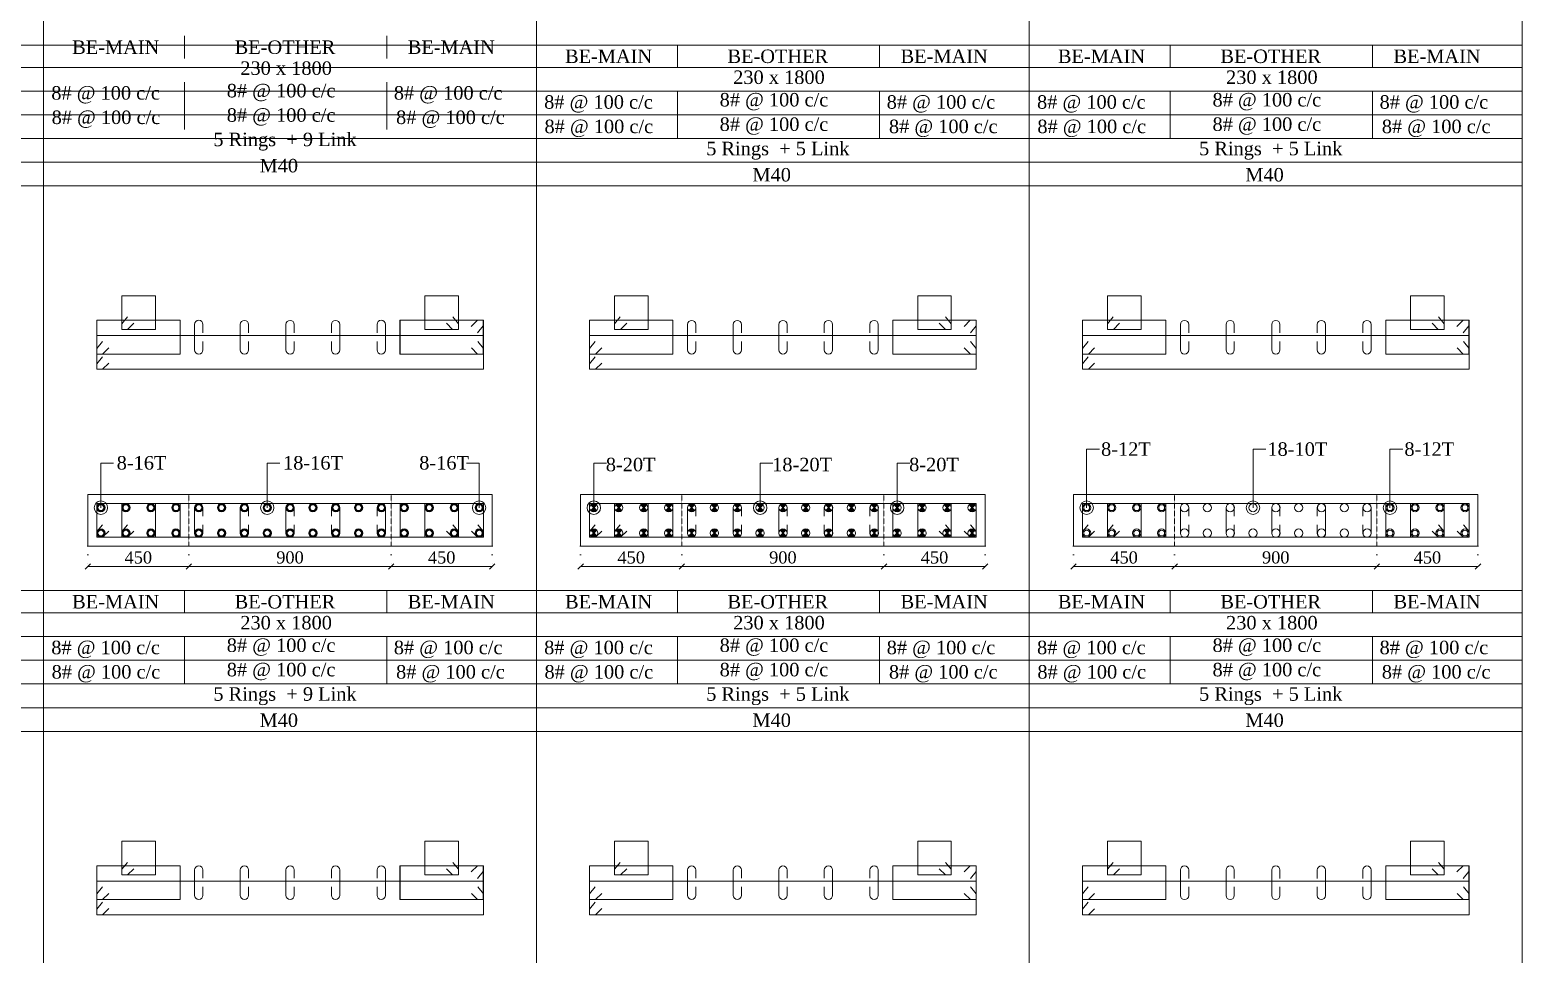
# Model space of a CAD drawing. Header units: millimetres. Extents: x 303 to 27724, y 300 to 68956.
# Drawn here: x 21083 to 27724, y 43684 to 47798 of the extents above; entities that cross this region are included whole.
import ezdxf

# ---------------------------------------------------------------- set-up
doc = ezdxf.new("R2010")
doc.units = ezdxf.units.MM
doc.linetypes.add('( Hidden )', pattern=[0.375, 0.25, -0.125])
doc.linetypes.add('DOT2', pattern=[0.125, 0, -0.125])
doc.layers.get('Defpoints').update_dxf_attribs({"lineweight": 0})
for name, color, linetype, lineweight in [('S-COL. STEEL DIA', 1, 'Continuous', 9), ('S-DIM FOOTING', 7, 'Continuous', 0), ('S-SECTION', 5, 'Continuous', 0), ('S-SECTION MARK', 7, 'Continuous', 0), ('S-SHEET', 7, 'Continuous', 0), ('S-STEEL', 1, 'Continuous', 9), ('S-STEEL-1', 1, 'Continuous', 0), ('S-STEEL-1 C.S.', 106, 'Continuous', 0), ('S-TEXT', 7, 'Continuous', 0)]:
    doc.layers.add(name, color=color, linetype=linetype, lineweight=lineweight)
doc.styles.add('AR', font='ARIALUNI.TTF', dxfattribs={"width": 0.8})
doc.styles.add('S-ROMANS', font='times.ttf')
doc.styles.add('TEXT', font='times.ttf')
doc.dimstyles.new('100', dxfattribs={"dimtxt": 180, "dimasz": 80, "dimexe": 0.18, "dimexo": 0.0625, "dimgap": 1, "dimtad": 1, "dimdec": 0, "dimzin": 0, "dimdsep": 46, "dimtxsty": 'AR', "dimblk": 'DOT', "dimcen": 0.09, "dimse1": 1, "dimse2": 1, "dimclrd": 50, "dimclrt": 256, "dimadec": 0, "dimazin": 0, "dimtfac": 1, "dimtdec": 0, "dimtix": 1, "dimtofl": 0, "dimtmove": 2, "dimatfit": 0, "dimfxl": 1, "dimtolj": 1, "dimtzin": 0, "dimlwd": -1, "dimarcsym": 0})
doc.dimstyles.new('SETU', dxfattribs={"dimtxt": 230, "dimasz": 0.2, "dimexe": 0.1, "dimexo": 0.1, "dimgap": 0.05, "dimtad": 1, "dimdec": 0, "dimzin": 0, "dimdsep": 46, "dimtxsty": 'TEXT', "dimblk": 'OBLIQUE', "dimcen": 0.09, "dimdle": 0.1, "dimclrd": 4, "dimclre": 256, "dimclrt": 256, "dimadec": 1, "dimazin": 0, "dimtfac": 1, "dimtdec": 0, "dimtix": 1, "dimtofl": 0, "dimtmove": 2, "dimatfit": 0, "dimfxl": 1, "dimtolj": 1, "dimtzin": 0, "dimlwd": -1, "dimlwe": -1, "dimarcsym": 1})

# ---------------------------------------------------------------- blocks, each defined once
blk = doc.blocks.new('*U4')
at = {"layer": 'S-COL. STEEL DIA'}
h = blk.add_hatch(color=256, dxfattribs=at)
h.dxf.hatch_style = 1
h.paths.add_polyline_path([(-18.5, 0, 1), (18.5, 0, 1)])
h.paths.add_polyline_path([(13, 0, -1), (-13, 0, -1)], flags=16)
at = {"layer": 'S-COL. STEEL DIA', "lineweight": 5}
for radius in [18.5, 13]:
    blk.add_circle((0, 0), radius, dxfattribs=at)
blk = doc.blocks.new('_Oblique')
at = {"color": 0, "linetype": 'ByBlock', "lineweight": -2}
blk.add_line((-0.5, -0.5), (0.5, 0.5), dxfattribs=at)
blk = doc.blocks.new('*D2307')
at = {"layer": 'Defpoints', "color": 0}
for p in [(21340.3, 45499.8), (21790.3, 45499.8), (21790.3, 45409.9)]:
    blk.add_point(p, dxfattribs=at)
at = {"layer": 'S-DIM FOOTING', "linetype": 'DOT2', "ltscale": 300}
for p, q in [((21340.3, 45499.7), (21340.3, 45409.8)), ((21790.3, 45499.7), (21790.3, 45409.8))]:
    blk.add_line(p, q, dxfattribs=at)
at = {"layer": 'S-DIM FOOTING', "ltscale": 300}
blk.add_line((21340.2, 45409.9), (21790.5, 45409.9), dxfattribs=at)
at = {"layer": 'S-DIM FOOTING', "linetype": 'ByBlock', "xscale": 24, "yscale": 24, "zscale": 24, "rotation": 180}
blk.add_blockref('_Oblique', (21340.3, 45409.9), dxfattribs=at)
at = {"layer": 'S-DIM FOOTING', "linetype": 'ByBlock', "xscale": 24, "yscale": 24, "zscale": 24}
blk.add_blockref('_Oblique', (21790.3, 45409.9), dxfattribs=at)
at = {"layer": 'S-DIM FOOTING', "insert": (21565.3, 45449.4), "char_height": 54, "attachment_point": 5, "style": 'TEXT'}
blk.add_mtext('\\A1;450', dxfattribs=at)
blk = doc.blocks.new('*D2308')
at = {"layer": 'Defpoints', "color": 0}
for p in [(21790.3, 45499.8), (22690.3, 45499.8), (22690.3, 45409.9)]:
    blk.add_point(p, dxfattribs=at)
at = {"layer": 'S-DIM FOOTING', "linetype": 'DOT2', "ltscale": 300}
for p, q in [((21790.3, 45499.7), (21790.3, 45409.8)), ((22690.3, 45499.7), (22690.3, 45409.8))]:
    blk.add_line(p, q, dxfattribs=at)
at = {"layer": 'S-DIM FOOTING', "ltscale": 300}
blk.add_line((21790.2, 45409.9), (22690.5, 45409.9), dxfattribs=at)
at = {"layer": 'S-DIM FOOTING', "linetype": 'ByBlock', "xscale": 24, "yscale": 24, "zscale": 24, "rotation": 180}
blk.add_blockref('_Oblique', (21790.3, 45409.9), dxfattribs=at)
at = {"layer": 'S-DIM FOOTING', "linetype": 'ByBlock', "xscale": 24, "yscale": 24, "zscale": 24}
blk.add_blockref('_Oblique', (22690.3, 45409.9), dxfattribs=at)
at = {"layer": 'S-DIM FOOTING', "insert": (22240.3, 45449.5), "char_height": 54, "attachment_point": 5, "style": 'TEXT'}
blk.add_mtext('\\A1;900', dxfattribs=at)
blk = doc.blocks.new('*D2309')
at = {"layer": 'Defpoints', "color": 0}
for p in [(22690.3, 45499.8), (23140.3, 45499.8), (23140.3, 45409.9)]:
    blk.add_point(p, dxfattribs=at)
at = {"layer": 'S-DIM FOOTING', "linetype": 'DOT2', "ltscale": 300}
for p, q in [((22690.3, 45499.7), (22690.3, 45409.8)), ((23140.3, 45499.7), (23140.3, 45409.8))]:
    blk.add_line(p, q, dxfattribs=at)
at = {"layer": 'S-DIM FOOTING', "ltscale": 300}
blk.add_line((22690.2, 45409.9), (23140.5, 45409.9), dxfattribs=at)
at = {"layer": 'S-DIM FOOTING', "linetype": 'ByBlock', "xscale": 24, "yscale": 24, "zscale": 24, "rotation": 180}
blk.add_blockref('_Oblique', (22690.3, 45409.9), dxfattribs=at)
at = {"layer": 'S-DIM FOOTING', "linetype": 'ByBlock', "xscale": 24, "yscale": 24, "zscale": 24}
blk.add_blockref('_Oblique', (23140.3, 45409.9), dxfattribs=at)
at = {"layer": 'S-DIM FOOTING', "insert": (22915.3, 45449.4), "char_height": 54, "attachment_point": 5, "style": 'TEXT'}
blk.add_mtext('\\A1;450', dxfattribs=at)
blk = doc.blocks.new('_Dot')
at = {"linetype": 'ByBlock', "lineweight": -2}
blk.add_line((-0.5, 0), (-1, 0), dxfattribs=at)
at = {"linetype": 'ByBlock', "const_width": 0.5}
blk.add_lwpolyline([(-0.25, 0, 1), (0.25, 0, 1)], format="xyb", close=True, dxfattribs=at)
blk = doc.blocks.new('*U18')
at = {"layer": 'S-COL. STEEL DIA'}
h = blk.add_hatch(color=256, dxfattribs=at)
h.dxf.hatch_style = 1
h.paths.add_polyline_path([(0, 0), (0, -18.5, 0.198912), (13, -13)])
h.paths.add_polyline_path([(0, 0), (-13, -13, 0.198912), (0, -18.5)])
h.paths.add_polyline_path([(0, 18.5, 0.198912), (-13, 13), (0, 0)])
h.paths.add_polyline_path([(13, 13, 0.198912), (0, 18.5), (0, 0)])
at = {"layer": 'S-COL. STEEL DIA', "lineweight": 5}
for p, q in [((-13, 13), (13, -13)), ((13, 13), (-13, -13))]:
    blk.add_line(p, q, dxfattribs=at)
blk.add_circle((0, 0), 18.5, dxfattribs=at)
blk = doc.blocks.new('*D2310')
at = {"layer": 'Defpoints', "color": 0}
for p in [(23533.9, 45499.8), (23983.9, 45499.8), (23983.9, 45409.9)]:
    blk.add_point(p, dxfattribs=at)
at = {"layer": 'S-DIM FOOTING', "linetype": 'DOT2', "ltscale": 300}
for p, q in [((23533.9, 45499.7), (23533.9, 45409.8)), ((23983.9, 45499.7), (23983.9, 45409.8))]:
    blk.add_line(p, q, dxfattribs=at)
at = {"layer": 'S-DIM FOOTING', "ltscale": 300}
blk.add_line((23533.8, 45409.9), (23984, 45409.9), dxfattribs=at)
at = {"layer": 'S-DIM FOOTING', "linetype": 'ByBlock', "xscale": 24, "yscale": 24, "zscale": 24, "rotation": 180}
blk.add_blockref('_Oblique', (23533.9, 45409.9), dxfattribs=at)
at = {"layer": 'S-DIM FOOTING', "linetype": 'ByBlock', "xscale": 24, "yscale": 24, "zscale": 24}
blk.add_blockref('_Oblique', (23983.9, 45409.9), dxfattribs=at)
at = {"layer": 'S-DIM FOOTING', "insert": (23758.9, 45449.4), "char_height": 54, "attachment_point": 5, "style": 'TEXT'}
blk.add_mtext('\\A1;450', dxfattribs=at)
blk = doc.blocks.new('*D2311')
at = {"layer": 'Defpoints', "color": 0}
for p in [(23983.9, 45499.8), (24883.9, 45499.8), (24883.9, 45409.9)]:
    blk.add_point(p, dxfattribs=at)
at = {"layer": 'S-DIM FOOTING', "linetype": 'DOT2', "ltscale": 300}
for p, q in [((23983.9, 45499.7), (23983.9, 45409.8)), ((24883.9, 45499.7), (24883.9, 45409.8))]:
    blk.add_line(p, q, dxfattribs=at)
at = {"layer": 'S-DIM FOOTING', "ltscale": 300}
blk.add_line((23983.8, 45409.9), (24884, 45409.9), dxfattribs=at)
at = {"layer": 'S-DIM FOOTING', "linetype": 'ByBlock', "xscale": 24, "yscale": 24, "zscale": 24, "rotation": 180}
blk.add_blockref('_Oblique', (23983.9, 45409.9), dxfattribs=at)
at = {"layer": 'S-DIM FOOTING', "linetype": 'ByBlock', "xscale": 24, "yscale": 24, "zscale": 24}
blk.add_blockref('_Oblique', (24883.9, 45409.9), dxfattribs=at)
at = {"layer": 'S-DIM FOOTING', "insert": (24433.9, 45449.5), "char_height": 54, "attachment_point": 5, "style": 'TEXT'}
blk.add_mtext('\\A1;900', dxfattribs=at)
blk = doc.blocks.new('*D2312')
at = {"layer": 'Defpoints', "color": 0}
for p in [(24883.9, 45499.8), (25333.9, 45499.8), (25333.9, 45409.9)]:
    blk.add_point(p, dxfattribs=at)
at = {"layer": 'S-DIM FOOTING', "linetype": 'DOT2', "ltscale": 300}
for p, q in [((24883.9, 45499.7), (24883.9, 45409.8)), ((25333.9, 45499.7), (25333.9, 45409.8))]:
    blk.add_line(p, q, dxfattribs=at)
at = {"layer": 'S-DIM FOOTING', "ltscale": 300}
blk.add_line((24883.8, 45409.9), (25334, 45409.9), dxfattribs=at)
at = {"layer": 'S-DIM FOOTING', "linetype": 'ByBlock', "xscale": 24, "yscale": 24, "zscale": 24, "rotation": 180}
blk.add_blockref('_Oblique', (24883.9, 45409.9), dxfattribs=at)
at = {"layer": 'S-DIM FOOTING', "linetype": 'ByBlock', "xscale": 24, "yscale": 24, "zscale": 24}
blk.add_blockref('_Oblique', (25333.9, 45409.9), dxfattribs=at)
at = {"layer": 'S-DIM FOOTING', "insert": (25108.9, 45449.4), "char_height": 54, "attachment_point": 5, "style": 'TEXT'}
blk.add_mtext('\\A1;450', dxfattribs=at)
blk = doc.blocks.new('*U6')
at = {"layer": 'S-COL. STEEL DIA', "lineweight": 5}
for radius in [18.5, 13, 13]:
    blk.add_circle((0, 0), radius, dxfattribs=at)
blk = doc.blocks.new('*D2382')
at = {"layer": 'Defpoints', "color": 0}
for p in [(25727.5, 45499.8), (26177.5, 45499.8), (26177.5, 45409.9)]:
    blk.add_point(p, dxfattribs=at)
at = {"layer": 'S-DIM FOOTING', "linetype": 'DOT2', "ltscale": 300}
for p, q in [((25727.5, 45499.7), (25727.5, 45409.8)), ((26177.5, 45499.7), (26177.5, 45409.8))]:
    blk.add_line(p, q, dxfattribs=at)
at = {"layer": 'S-DIM FOOTING', "ltscale": 300}
blk.add_line((25727.4, 45409.9), (26177.6, 45409.9), dxfattribs=at)
at = {"layer": 'S-DIM FOOTING', "linetype": 'ByBlock', "xscale": 24, "yscale": 24, "zscale": 24, "rotation": 180}
blk.add_blockref('_Oblique', (25727.5, 45409.9), dxfattribs=at)
at = {"layer": 'S-DIM FOOTING', "linetype": 'ByBlock', "xscale": 24, "yscale": 24, "zscale": 24}
blk.add_blockref('_Oblique', (26177.5, 45409.9), dxfattribs=at)
at = {"layer": 'S-DIM FOOTING', "insert": (25952.5, 45449.4), "char_height": 54, "attachment_point": 5, "style": 'TEXT'}
blk.add_mtext('\\A1;450', dxfattribs=at)
blk = doc.blocks.new('*D2383')
at = {"layer": 'Defpoints', "color": 0}
for p in [(26177.5, 45499.8), (27077.5, 45499.8), (27077.5, 45409.9)]:
    blk.add_point(p, dxfattribs=at)
at = {"layer": 'S-DIM FOOTING', "linetype": 'DOT2', "ltscale": 300}
for p, q in [((26177.5, 45499.7), (26177.5, 45409.8)), ((27077.5, 45499.7), (27077.5, 45409.8))]:
    blk.add_line(p, q, dxfattribs=at)
at = {"layer": 'S-DIM FOOTING', "ltscale": 300}
blk.add_line((26177.4, 45409.9), (27077.6, 45409.9), dxfattribs=at)
at = {"layer": 'S-DIM FOOTING', "linetype": 'ByBlock', "xscale": 24, "yscale": 24, "zscale": 24, "rotation": 180}
blk.add_blockref('_Oblique', (26177.5, 45409.9), dxfattribs=at)
at = {"layer": 'S-DIM FOOTING', "linetype": 'ByBlock', "xscale": 24, "yscale": 24, "zscale": 24}
blk.add_blockref('_Oblique', (27077.5, 45409.9), dxfattribs=at)
at = {"layer": 'S-DIM FOOTING', "insert": (26627.5, 45449.5), "char_height": 54, "attachment_point": 5, "style": 'TEXT'}
blk.add_mtext('\\A1;900', dxfattribs=at)
blk = doc.blocks.new('*D2384')
at = {"layer": 'Defpoints', "color": 0}
for p in [(27077.5, 45499.8), (27527.5, 45499.8), (27527.5, 45409.9)]:
    blk.add_point(p, dxfattribs=at)
at = {"layer": 'S-DIM FOOTING', "linetype": 'DOT2', "ltscale": 300}
for p, q in [((27077.5, 45499.7), (27077.5, 45409.8)), ((27527.5, 45499.7), (27527.5, 45409.8))]:
    blk.add_line(p, q, dxfattribs=at)
at = {"layer": 'S-DIM FOOTING', "ltscale": 300}
blk.add_line((27077.4, 45409.9), (27527.6, 45409.9), dxfattribs=at)
at = {"layer": 'S-DIM FOOTING', "linetype": 'ByBlock', "xscale": 24, "yscale": 24, "zscale": 24, "rotation": 180}
blk.add_blockref('_Oblique', (27077.5, 45409.9), dxfattribs=at)
at = {"layer": 'S-DIM FOOTING', "linetype": 'ByBlock', "xscale": 24, "yscale": 24, "zscale": 24}
blk.add_blockref('_Oblique', (27527.5, 45409.9), dxfattribs=at)
at = {"layer": 'S-DIM FOOTING', "insert": (27302.5, 45449.4), "char_height": 54, "attachment_point": 5, "style": 'TEXT'}
blk.add_mtext('\\A1;450', dxfattribs=at)
blk = doc.blocks.new('*U74')
at = {"layer": 'S-COL. STEEL DIA', "lineweight": 5}
blk.add_circle((0, 0), 18.5, dxfattribs=at)

msp = doc.modelspace()

# ---------------------------------------------------------------- linework, layer by layer
at = {"layer": 'S-SECTION'}
for points, elevation in [([(23140.3, 45499.8), (23140.3, 45729.8), (21340.3, 45729.8), (21340.3, 45499.8)], 2.3), ([(25333.9, 45499.8), (25333.9, 45729.8), (23533.9, 45729.8), (23533.9, 45499.8)], 7.9), ([(27527.5, 45499.8), (27527.5, 45729.8), (25727.5, 45729.8), (25727.5, 45499.8)], 7.9)]:
    msp.add_lwpolyline(points, close=True, dxfattribs=dict(at, elevation=elevation))
at = {"layer": 'S-SHEET'}
for p, q in [((21143.4, 68956, 3), (21143.4, 299.8, 3.5)), ((23337, 68956, 3.8), (23337, 299.8, 4.3)), ((25530.5, 68956, 4.6), (25530.5, 299.8, 5.1)), ((27724.1, 68956, 5.4), (27724.1, 299.8, 6)), ((21770.8, 47771, 5.2), (21770.8, 47671.4, 5.2)), ((22670.8, 47771, 5.2), (22670.8, 47671.4, 5.2)), ((303, 47730.6, 7.2), (27724.1, 47730.6, 7.2)), ((23964.4, 47730.4, 0.6), (23964.4, 47630.9, 0.6)), ((24864.4, 47730.4, 0.6), (24864.4, 47630.9, 0.6)), ((26157.9, 47730.4, 0.6), (26157.9, 47630.9, 0.6)), ((27057.9, 47730.4, 0.6), (27057.9, 47630.9, 0.6)), ((303, 47631.1, -0.8), (27724.1, 47631.1, -0.8)), ((21770.8, 47566.2, 5.2), (21770.8, 47354.9, 5.2)), ((22670.8, 47566.2, 5.2), (22670.8, 47354.9, 5.2)), ((303, 47525.9, -0.8), (27724.1, 47525.9, -0.8)), ((303, 47525.9, -0.8), (27724.1, 47525.9, -0.8)), ((23964.4, 47525.7, 0.6), (23964.4, 47314.4, 0.6)), ((24864.4, 47525.7, 0.6), (24864.4, 47314.4, 0.6)), ((26157.9, 47525.7, 0.6), (26157.9, 47314.4, 0.6)), ((27057.9, 47525.7, 0.6), (27057.9, 47314.4, 0.6)), ((303, 47420.1, -0.8), (27724.1, 47420.1, -0.8)), ((303, 47314.6, -0.8), (27724.1, 47314.6, -0.8)), ((303, 47209, -0.8), (27724.1, 47209, -0.8)), ((303, 45302.6, 7.2), (27724.1, 45302.6, 7.2)), ((21770.8, 45302.4, 5.2), (21770.8, 45202.9, 5.2)), ((22670.8, 45302.4, 5.2), (22670.8, 45202.9, 5.2)), ((23964.4, 45302.4, 0.6), (23964.4, 45202.9, 0.6)), ((24864.4, 45302.4, 0.6), (24864.4, 45202.9, 0.6)), ((26157.9, 45302.4, 0.6), (26157.9, 45202.9, 0.6)), ((27057.9, 45302.4, 0.6), (27057.9, 45202.9, 0.6)), ((303, 45203, -0.8), (27724.1, 45203, -0.8)), ((303, 45097.8, -0.8), (27724.1, 45097.8, -0.8)), ((303, 45097.8, -0.8), (27724.1, 45097.8, -0.8)), ((21770.8, 45097.6, 5.2), (21770.8, 44886.3, 5.2)), ((22670.8, 45097.6, 5.2), (22670.8, 44886.3, 5.2)), ((23964.4, 45097.6, 0.6), (23964.4, 44886.3, 0.6)), ((24864.4, 45097.6, 0.6), (24864.4, 44886.3, 0.6)), ((26157.9, 45097.6, 0.6), (26157.9, 44886.3, 0.6)), ((27057.9, 45097.6, 0.6), (27057.9, 44886.3, 0.6)), ((303, 44992, -0.8), (27724.1, 44992, -0.8)), ((303, 44886.5, -0.8), (27724.1, 44886.5, -0.8)), ((303, 44781, -0.8), (27724.1, 44781, -0.8))]:
    msp.add_line(p, q, dxfattribs=at)
at = {"layer": 'S-SHEET', "color": 0}
for p, q in [((303, 47103.5, -0.8), (27724.1, 47103.5, -0.8)), ((303, 44675.5, -0.8), (27724.1, 44675.5, -0.8))]:
    msp.add_line(p, q, dxfattribs=at)
at = {"layer": 'S-STEEL', "color": 3}
for points, elevation in [([(21852.8, 46411.4), (21852.8, 46373.7, -1), (21815.8, 46373.7), (21815.8, 46486.8, -1), (21852.8, 46486.8), (21852.8, 46449.5)], 2.3), ([(22056, 46411.4), (22056, 46373.7, -1), (22019.1, 46373.7), (22019.1, 46486.8, -1), (22056, 46486.8), (22056, 46449.5)], 2.3), ([(22259.2, 46411.4), (22259.2, 46373.7, -1), (22222.3, 46373.7), (22222.3, 46486.8, -1), (22259.2, 46486.8), (22259.2, 46449.5)], 2.3), ([(22424.7, 46411.4), (22424.7, 46373.7, 1), (22461.6, 46373.7), (22461.6, 46486.8, 1), (22424.7, 46486.8), (22424.7, 46449.5)], 2.3), ([(22627.9, 46411.4), (22627.9, 46373.7, 1), (22664.9, 46373.7), (22664.9, 46486.8, 1), (22627.9, 46486.8), (22627.9, 46449.5)], 2.3), ([(24046.3, 46411.4), (24046.3, 46373.7, -1), (24009.4, 46373.7), (24009.4, 46486.8, -1), (24046.3, 46486.8), (24046.3, 46449.5)], 7.9), ([(24249.5, 46411.4), (24249.5, 46373.7, -1), (24212.6, 46373.7), (24212.6, 46486.8, -1), (24249.5, 46486.8), (24249.5, 46449.5)], 7.9), ([(24452.8, 46411.4), (24452.8, 46373.7, -1), (24415.9, 46373.7), (24415.9, 46486.8, -1), (24452.8, 46486.8), (24452.8, 46449.5)], 7.9), ([(24618.3, 46411.4), (24618.3, 46373.7, 1), (24655.2, 46373.7), (24655.2, 46486.8, 1), (24618.3, 46486.8), (24618.3, 46449.5)], 7.9), ([(24821.5, 46411.4), (24821.5, 46373.7, 1), (24858.4, 46373.7), (24858.4, 46486.8, 1), (24821.5, 46486.8), (24821.5, 46449.5)], 7.9), ([(26239.9, 46411.4), (26239.9, 46373.7, -1), (26203, 46373.7), (26203, 46486.8, -1), (26239.9, 46486.8), (26239.9, 46449.5)], 7.9), ([(26443.1, 46411.4), (26443.1, 46373.7, -1), (26406.2, 46373.7), (26406.2, 46486.8, -1), (26443.1, 46486.8), (26443.1, 46449.5)], 7.9), ([(26646.3, 46411.4), (26646.3, 46373.7, -1), (26609.4, 46373.7), (26609.4, 46486.8, -1), (26646.3, 46486.8), (26646.3, 46449.5)], 7.9), ([(26811.9, 46411.4), (26811.9, 46373.7, 1), (26848.8, 46373.7), (26848.8, 46486.8, 1), (26811.9, 46486.8), (26811.9, 46449.5)], 7.9), ([(27015.1, 46411.4), (27015.1, 46373.7, 1), (27052, 46373.7), (27052, 46486.8, 1), (27015.1, 46486.8), (27015.1, 46449.5)], 7.9), ([(21852.8, 45633.6), (21852.8, 45671.3, 1), (21815.8, 45671.3), (21815.8, 45558.3, 1), (21852.8, 45558.3), (21852.8, 45595.5)], 2.3), ([(22056, 45633.6), (22056, 45671.3, 1), (22019.1, 45671.3), (22019.1, 45558.3, 1), (22056, 45558.3), (22056, 45595.5)], 2.3), ([(22259.2, 45633.6), (22259.2, 45671.3, 1), (22222.3, 45671.3), (22222.3, 45558.3, 1), (22259.2, 45558.3), (22259.2, 45595.5)], 2.3), ([(22424.7, 45633.6), (22424.7, 45671.3, -1), (22461.6, 45671.3), (22461.6, 45558.3, -1), (22424.7, 45558.3), (22424.7, 45595.5)], 2.3), ([(22627.9, 45633.6), (22627.9, 45671.3, -1), (22664.9, 45671.3), (22664.9, 45558.3, -1), (22627.9, 45558.3), (22627.9, 45595.5)], 2.3), ([(24046.3, 45633.6), (24046.3, 45671.3, 1), (24009.4, 45671.3), (24009.4, 45558.3, 1), (24046.3, 45558.3), (24046.3, 45595.5)], 7.9), ([(24249.5, 45633.6), (24249.5, 45671.3, 1), (24212.6, 45671.3), (24212.6, 45558.3, 1), (24249.5, 45558.3), (24249.5, 45595.5)], 7.9), ([(24452.8, 45633.6), (24452.8, 45671.3, 1), (24415.9, 45671.3), (24415.9, 45558.3, 1), (24452.8, 45558.3), (24452.8, 45595.5)], 7.9), ([(24618.3, 45633.6), (24618.3, 45671.3, -1), (24655.2, 45671.3), (24655.2, 45558.3, -1), (24618.3, 45558.3), (24618.3, 45595.5)], 7.9), ([(24821.5, 45633.6), (24821.5, 45671.3, -1), (24858.4, 45671.3), (24858.4, 45558.3, -1), (24821.5, 45558.3), (24821.5, 45595.5)], 7.9), ([(26239.9, 45633.6), (26239.9, 45671.3, 1), (26203, 45671.3), (26203, 45558.3, 1), (26239.9, 45558.3), (26239.9, 45595.5)], 7.9), ([(26443.1, 45633.6), (26443.1, 45671.3, 1), (26406.2, 45671.3), (26406.2, 45558.3, 1), (26443.1, 45558.3), (26443.1, 45595.5)], 7.9), ([(26646.3, 45633.6), (26646.3, 45671.3, 1), (26609.4, 45671.3), (26609.4, 45558.3, 1), (26646.3, 45558.3), (26646.3, 45595.5)], 7.9), ([(26811.9, 45633.6), (26811.9, 45671.3, -1), (26848.8, 45671.3), (26848.8, 45558.3, -1), (26811.9, 45558.3), (26811.9, 45595.5)], 7.9), ([(27015.1, 45633.6), (27015.1, 45671.3, -1), (27052, 45671.3), (27052, 45558.3, -1), (27015.1, 45558.3), (27015.1, 45595.5)], 7.9), ([(21852.8, 43983.3), (21852.8, 43945.6, -1), (21815.8, 43945.6), (21815.8, 44058.7, -1), (21852.8, 44058.7), (21852.8, 44021.5)], 2.3), ([(22056, 43983.3), (22056, 43945.6, -1), (22019.1, 43945.6), (22019.1, 44058.7, -1), (22056, 44058.7), (22056, 44021.5)], 2.3), ([(22259.2, 43983.3), (22259.2, 43945.6, -1), (22222.3, 43945.6), (22222.3, 44058.7, -1), (22259.2, 44058.7), (22259.2, 44021.5)], 2.3), ([(22424.7, 43983.3), (22424.7, 43945.6, 1), (22461.6, 43945.6), (22461.6, 44058.7, 1), (22424.7, 44058.7), (22424.7, 44021.5)], 2.3), ([(22627.9, 43983.3), (22627.9, 43945.6, 1), (22664.9, 43945.6), (22664.9, 44058.7, 1), (22627.9, 44058.7), (22627.9, 44021.5)], 2.3), ([(24046.3, 43983.3), (24046.3, 43945.6, -1), (24009.4, 43945.6), (24009.4, 44058.7, -1), (24046.3, 44058.7), (24046.3, 44021.5)], 8), ([(24249.5, 43983.3), (24249.5, 43945.6, -1), (24212.6, 43945.6), (24212.6, 44058.7, -1), (24249.5, 44058.7), (24249.5, 44021.5)], 8), ([(24452.8, 43983.3), (24452.8, 43945.6, -1), (24415.9, 43945.6), (24415.9, 44058.7, -1), (24452.8, 44058.7), (24452.8, 44021.5)], 8), ([(24618.3, 43983.3), (24618.3, 43945.6, 1), (24655.2, 43945.6), (24655.2, 44058.7, 1), (24618.3, 44058.7), (24618.3, 44021.5)], 8), ([(24821.5, 43983.3), (24821.5, 43945.6, 1), (24858.4, 43945.6), (24858.4, 44058.7, 1), (24821.5, 44058.7), (24821.5, 44021.5)], 8), ([(26239.9, 43983.2), (26239.9, 43945.4, -1), (26203, 43945.4), (26203, 44058.5, -1), (26239.9, 44058.5), (26239.9, 44021.3)], 1.3), ([(26443.1, 43983.2), (26443.1, 43945.4, -1), (26406.2, 43945.4), (26406.2, 44058.5, -1), (26443.1, 44058.5), (26443.1, 44021.3)], 1.3), ([(26646.3, 43983.2), (26646.3, 43945.4, -1), (26609.4, 43945.4), (26609.4, 44058.5, -1), (26646.3, 44058.5), (26646.3, 44021.3)], 1.3), ([(26811.9, 43983.2), (26811.9, 43945.4, 1), (26848.8, 43945.4), (26848.8, 44058.5, 1), (26811.9, 44058.5), (26811.9, 44021.3)], 1.3), ([(27015.1, 43983.2), (27015.1, 43945.4, 1), (27052, 43945.4), (27052, 44058.5, 1), (27015.1, 44058.5), (27015.1, 44021.3)], 1.3)]:
    msp.add_lwpolyline(points, format="xyb", dxfattribs=dict(at, elevation=elevation))
at = {"layer": 'S-STEEL', "color": 1}
for points, elevation in [([(23046.8, 46478), (23074.3, 46505.3), (23100.4, 46505.3), (23100.4, 46355.3), (22729.6, 46355.3), (22729.6, 46505.3), (23100.4, 46505.3), (23100.4, 46480.3), (23075.2, 46449.4)], 2.3), ([(25240.4, 46478), (25267.9, 46505.3), (25293.9, 46505.3), (25293.9, 46355.3), (24923.1, 46355.3), (24923.1, 46505.3), (25293.9, 46505.3), (25293.9, 46480.3), (25268.7, 46449.4)], 7.9), ([(27433.9, 46478), (27461.5, 46505.3), (27487.5, 46505.3), (27487.5, 46355.3), (27116.7, 46355.3), (27116.7, 46505.3), (27487.5, 46505.3), (27487.5, 46480.3), (27462.3, 46449.4)], 7.9), ([(21433.9, 46314.5), (21406.4, 46287.2), (21380.3, 46287.2), (21380.3, 46437.2), (23101.1, 46437.2), (23101.1, 46287.2), (21380.3, 46287.2), (21380.3, 46312.2), (21405.5, 46343.1)], 2.3), ([(23627.5, 46314.5), (23599.9, 46287.2), (23573.9, 46287.2), (23573.9, 46437.2), (25294.7, 46437.2), (25294.7, 46287.2), (23573.9, 46287.2), (23573.9, 46312.2), (23599.1, 46343.1)], 7.9), ([(25821, 46314.5), (25793.5, 46287.2), (25767.5, 46287.2), (25767.5, 46437.2), (27488.3, 46437.2), (27488.3, 46287.2), (25767.5, 46287.2), (25767.5, 46312.2), (25792.7, 46343.1)], 7.9), ([(21433.9, 45567.1), (21406.4, 45539.8), (21380.3, 45539.8), (21380.3, 45689.8), (23101.1, 45689.8), (23101.1, 45539.8), (21380.3, 45539.8), (21380.3, 45564.8), (21405.5, 45595.7)], 2.3), ([(23627.5, 45567.1), (23599.9, 45539.8), (23573.9, 45539.8), (23573.9, 45689.8), (25294.7, 45689.8), (25294.7, 45539.8), (23573.9, 45539.8), (23573.9, 45564.8), (23599.1, 45595.7)], 7.9), ([(25821, 45567.1), (25793.5, 45539.8), (25767.5, 45539.8), (25767.5, 45689.8), (27488.3, 45689.8), (27488.3, 45539.8), (25767.5, 45539.8), (25767.5, 45564.8), (25792.7, 45595.7)], 7.9), ([(23046.8, 44049.9), (23074.3, 44077.2), (23100.4, 44077.2), (23100.4, 43927.2), (22729.6, 43927.2), (22729.6, 44077.2), (23100.4, 44077.2), (23100.4, 44052.2), (23075.2, 44021.3)], 2.3), ([(25240.4, 44049.9), (25267.9, 44077.2), (25293.9, 44077.2), (25293.9, 43927.2), (24923.1, 43927.2), (24923.1, 44077.2), (25293.9, 44077.2), (25293.9, 44052.2), (25268.7, 44021.3)], 8), ([(27433.9, 44049.7), (27461.5, 44077.1), (27487.5, 44077.1), (27487.5, 43927.1), (27116.7, 43927.1), (27116.7, 44077.1), (27487.5, 44077.1), (27487.5, 44052), (27462.3, 44021.2)], 1.3), ([(21433.9, 43886.5), (21406.4, 43859.2), (21380.3, 43859.2), (21380.3, 44009.2), (23101.1, 44009.2), (23101.1, 43859.2), (21380.3, 43859.2), (21380.3, 43884.2), (21405.5, 43915.1)], 2.3), ([(23627.5, 43886.5), (23599.9, 43859.2), (23573.9, 43859.2), (23573.9, 44009.2), (25294.7, 44009.2), (25294.7, 43859.2), (23573.9, 43859.2), (23573.9, 43884.2), (23599.1, 43915.1)], 8), ([(25821, 43886.3), (25793.5, 43859), (25767.5, 43859), (25767.5, 44009), (27488.3, 44009), (27488.3, 43859), (25767.5, 43859), (25767.5, 43884), (25792.7, 43914.9)], 1.3)]:
    msp.add_lwpolyline(points, dxfattribs=dict(at, elevation=elevation))
at = {"layer": 'S-STEEL-1', "color": 41}
for points, elevation in [([(21545.2, 46492), (21517.7, 46464.7), (21491.6, 46464.7), (21491.6, 46614.7), (21641.1, 46614.7), (21641, 46464.7), (21491.6, 46464.7), (21491.6, 46489.7), (21516.8, 46520.6)], 2.3), ([(22936.3, 46492), (22963.8, 46464.7), (22989.9, 46464.7), (22989.8, 46614.7), (22840.4, 46614.7), (22840.4, 46464.7), (22989.9, 46464.7), (22989.9, 46489.7), (22964.7, 46520.6)], 2.3), ([(23738.8, 46492), (23711.2, 46464.7), (23685.2, 46464.7), (23685.2, 46614.7), (23834.6, 46614.7), (23834.6, 46464.7), (23685.2, 46464.7), (23685.2, 46489.7), (23710.4, 46520.6)], 7.9), ([(25129.9, 46492), (25157.4, 46464.7), (25183.4, 46464.7), (25183.4, 46614.7), (25034, 46614.7), (25034, 46464.7), (25183.4, 46464.7), (25183.4, 46489.7), (25158.2, 46520.6)], 7.9), ([(25932.3, 46492), (25904.8, 46464.7), (25878.8, 46464.7), (25878.8, 46614.7), (26028.2, 46614.7), (26028.2, 46464.7), (25878.8, 46464.7), (25878.8, 46489.7), (25904, 46520.6)], 7.9), ([(27323.4, 46492), (27351, 46464.7), (27377, 46464.7), (27377, 46614.7), (27227.6, 46614.7), (27227.6, 46464.7), (27377, 46464.7), (27377, 46489.7), (27351.8, 46520.6)], 7.9), ([(21545.2, 45567.1), (21517.7, 45539.8), (21491.6, 45539.8), (21491.6, 45689.8), (21641.1, 45689.8), (21641, 45539.8), (21491.6, 45539.8), (21491.6, 45564.8), (21516.8, 45595.7)], 2.3), ([(22936.3, 45567.1), (22963.8, 45539.8), (22989.9, 45539.8), (22989.8, 45689.8), (22840.4, 45689.8), (22840.4, 45539.8), (22989.9, 45539.8), (22989.9, 45564.8), (22964.7, 45595.7)], 2.3), ([(23738.8, 45567.1), (23711.2, 45539.8), (23685.2, 45539.8), (23685.2, 45689.8), (23834.6, 45689.8), (23834.6, 45539.8), (23685.2, 45539.8), (23685.2, 45564.8), (23710.4, 45595.7)], 7.9), ([(25129.9, 45567.1), (25157.4, 45539.8), (25183.4, 45539.8), (25183.4, 45689.8), (25034, 45689.8), (25034, 45539.8), (25183.4, 45539.8), (25183.4, 45564.8), (25158.2, 45595.7)], 7.9), ([(25932.3, 45567.1), (25904.8, 45539.8), (25878.8, 45539.8), (25878.8, 45689.8), (26028.2, 45689.8), (26028.2, 45539.8), (25878.8, 45539.8), (25878.8, 45564.8), (25904, 45595.7)], 7.9), ([(27323.4, 45567.1), (27351, 45539.8), (27377, 45539.8), (27377, 45689.8), (27227.6, 45689.8), (27227.6, 45539.8), (27377, 45539.8), (27377, 45564.8), (27351.8, 45595.7)], 7.9), ([(21545.2, 44063.9), (21517.7, 44036.6), (21491.6, 44036.6), (21491.6, 44186.6), (21641.1, 44186.6), (21641, 44036.6), (21491.6, 44036.6), (21491.6, 44061.6), (21516.8, 44092.5)], 2.3), ([(22936.3, 44063.9), (22963.8, 44036.6), (22989.9, 44036.6), (22989.8, 44186.6), (22840.4, 44186.6), (22840.4, 44036.6), (22989.9, 44036.6), (22989.9, 44061.6), (22964.7, 44092.5)], 2.3), ([(23738.8, 44063.9), (23711.2, 44036.6), (23685.2, 44036.6), (23685.2, 44186.6), (23834.6, 44186.6), (23834.6, 44036.6), (23685.2, 44036.6), (23685.2, 44061.6), (23710.4, 44092.5)], 8), ([(25129.9, 44063.9), (25157.4, 44036.6), (25183.4, 44036.6), (25183.4, 44186.6), (25034, 44186.6), (25034, 44036.6), (25183.4, 44036.6), (25183.4, 44061.6), (25158.2, 44092.5)], 8), ([(25932.3, 44063.8), (25904.8, 44036.5), (25878.8, 44036.5), (25878.8, 44186.5), (26028.2, 44186.5), (26028.2, 44036.5), (25878.8, 44036.5), (25878.8, 44061.5), (25904, 44092.3)], 1.3), ([(27323.4, 44063.8), (27351, 44036.5), (27377, 44036.5), (27377, 44186.5), (27227.6, 44186.5), (27227.6, 44036.5), (27377, 44036.5), (27377, 44061.5), (27351.8, 44092.3)], 1.3)]:
    msp.add_lwpolyline(points, dxfattribs=dict(at, elevation=elevation))
at = {"layer": 'S-STEEL-1', "color": 6}
for points, elevation in [([(21433.9, 46382.6), (21406.4, 46355.3), (21380.3, 46355.3), (21380.3, 46505.3), (21751.1, 46505.3), (21751.1, 46355.3), (21380.3, 46355.3), (21380.3, 46380.3), (21405.5, 46411.2)], 2.3), ([(23047.6, 46382.6), (23075.1, 46355.3), (23101.2, 46355.3), (23101.1, 46505.3), (22730.3, 46505.3), (22730.4, 46355.3), (23101.2, 46355.3), (23101.2, 46380.3), (23076, 46411.2)], 2.3), ([(23627.5, 46382.6), (23599.9, 46355.3), (23573.9, 46355.3), (23573.9, 46505.3), (23944.7, 46505.3), (23944.7, 46355.3), (23573.9, 46355.3), (23573.9, 46380.3), (23599.1, 46411.2)], 7.9), ([(25241.2, 46382.6), (25268.7, 46355.3), (25294.7, 46355.3), (25294.7, 46505.3), (24923.9, 46505.3), (24923.9, 46355.3), (25294.7, 46355.3), (25294.7, 46380.3), (25269.5, 46411.2)], 7.9), ([(25821, 46382.6), (25793.5, 46355.3), (25767.5, 46355.3), (25767.5, 46505.3), (26138.3, 46505.3), (26138.3, 46355.3), (25767.5, 46355.3), (25767.5, 46380.3), (25792.7, 46411.2)], 7.9), ([(27434.7, 46382.6), (27462.3, 46355.3), (27488.3, 46355.3), (27488.3, 46505.3), (27117.5, 46505.3), (27117.5, 46355.3), (27488.3, 46355.3), (27488.3, 46380.3), (27463.1, 46411.2)], 7.9), ([(21433.9, 45567.1), (21406.4, 45539.8), (21380.3, 45539.8), (21380.3, 45689.8), (21751.1, 45689.8), (21751.1, 45539.8), (21380.3, 45539.8), (21380.3, 45564.8), (21405.5, 45595.7)], 2.3), ([(23047.6, 45567.1), (23075.1, 45539.8), (23101.2, 45539.8), (23101.1, 45689.8), (22730.3, 45689.8), (22730.4, 45539.8), (23101.2, 45539.8), (23101.2, 45564.8), (23076, 45595.7)], 2.3), ([(23627.5, 45567.1), (23599.9, 45539.8), (23573.9, 45539.8), (23573.9, 45689.8), (23944.7, 45689.8), (23944.7, 45539.8), (23573.9, 45539.8), (23573.9, 45564.8), (23599.1, 45595.7)], 7.9), ([(25241.2, 45567.1), (25268.7, 45539.8), (25294.7, 45539.8), (25294.7, 45689.8), (24923.9, 45689.8), (24923.9, 45539.8), (25294.7, 45539.8), (25294.7, 45564.8), (25269.5, 45595.7)], 7.9), ([(25821, 45567.1), (25793.5, 45539.8), (25767.5, 45539.8), (25767.5, 45689.8), (26138.3, 45689.8), (26138.3, 45539.8), (25767.5, 45539.8), (25767.5, 45564.8), (25792.7, 45595.7)], 7.9), ([(27434.7, 45567.1), (27462.3, 45539.8), (27488.3, 45539.8), (27488.3, 45689.8), (27117.5, 45689.8), (27117.5, 45539.8), (27488.3, 45539.8), (27488.3, 45564.8), (27463.1, 45595.7)], 7.9), ([(21433.9, 43954.6), (21406.4, 43927.2), (21380.3, 43927.2), (21380.3, 44077.2), (21751.1, 44077.2), (21751.1, 43927.2), (21380.3, 43927.2), (21380.3, 43952.3), (21405.5, 43983.1)], 2.3), ([(23047.6, 43954.6), (23075.1, 43927.2), (23101.2, 43927.2), (23101.1, 44077.2), (22730.3, 44077.2), (22730.4, 43927.2), (23101.2, 43927.2), (23101.2, 43952.3), (23076, 43983.1)], 2.3), ([(23627.5, 43954.6), (23599.9, 43927.2), (23573.9, 43927.2), (23573.9, 44077.2), (23944.7, 44077.2), (23944.7, 43927.2), (23573.9, 43927.2), (23573.9, 43952.3), (23599.1, 43983.1)], 8), ([(25241.2, 43954.6), (25268.7, 43927.2), (25294.7, 43927.2), (25294.7, 44077.2), (24923.9, 44077.2), (24923.9, 43927.2), (25294.7, 43927.2), (25294.7, 43952.3), (25269.5, 43983.1)], 8), ([(25821, 43954.4), (25793.5, 43927.1), (25767.5, 43927.1), (25767.5, 44077.1), (26138.3, 44077.1), (26138.3, 43927.1), (25767.5, 43927.1), (25767.5, 43952.1), (25792.7, 43983)], 1.3), ([(27434.7, 43954.4), (27462.3, 43927.1), (27488.3, 43927.1), (27488.3, 44077.1), (27117.5, 44077.1), (27117.5, 43927.1), (27488.3, 43927.1), (27488.3, 43952.1), (27463.1, 43983)], 1.3)]:
    msp.add_lwpolyline(points, dxfattribs=dict(at, elevation=elevation))
at = {"layer": 'S-STEEL-1 C.S.', "color": 8, "linetype": '( Hidden )'}
for p, q in [((21790.3, 45499.8, 2.3), (21790.3, 45729.8, 2.3)), ((22690.3, 45499.8, 2.3), (22690.3, 45729.8, 2.3)), ((23983.9, 45499.8, 7.9), (23983.9, 45729.8, 7.9)), ((24883.9, 45499.8, 7.9), (24883.9, 45729.8, 7.9)), ((26177.5, 45499.8, 7.9), (26177.5, 45729.8, 7.9)), ((27077.5, 45499.8, 7.9), (27077.5, 45729.8, 7.9))]:
    msp.add_line(p, q, dxfattribs=at)

# ---------------------------------------------------------------- block references
at = {"layer": 'S-COL. STEEL DIA', "xscale": -1, "rotation": 180}
for name, p in [('*U4', (21398.8, 45671.3, 2.3)), ('*U4', (21834.3, 45671.3, 2.3)), ('*U4', (21935.9, 45671.3, 2.3)), ('*U4', (22037.5, 45671.3, 2.3)), ('*U4', (22139.1, 45671.3, 2.3)), ('*U4', (22240.7, 45671.3, 2.3)), ('*U4', (22342.4, 45671.3, 2.3)), ('*U4', (22444, 45671.3, 2.3)), ('*U4', (22545.6, 45671.3, 2.3)), ('*U4', (22647.2, 45671.3, 2.3)), ('*U4', (22748.8, 45671.3, 2.3)), ('*U4', (22860.1, 45671.3, 2.3)), ('*U4', (22971.4, 45671.3, 2.3)), ('*U18', (23592.4, 45671.3, 7.9)), ('*U18', (24027.9, 45671.3, 7.9)), ('*U18', (24129.5, 45671.3, 7.9)), ('*U18', (24231.1, 45671.3, 7.9)), ('*U18', (24332.7, 45671.3, 7.9)), ('*U18', (24434.3, 45671.3, 7.9)), ('*U18', (24535.9, 45671.3, 7.9)), ('*U18', (24637.5, 45671.3, 7.9)), ('*U18', (24739.1, 45671.3, 7.9)), ('*U18', (24840.8, 45671.3, 7.9)), ('*U18', (24942.4, 45671.3, 7.9)), ('*U18', (25053.7, 45671.3, 7.9)), ('*U18', (25165, 45671.3, 7.9)), ('*U6', (25785.9, 45671.3, 7.9)), ('*U74', (26221.4, 45671.3, 7.9)), ('*U74', (26323, 45671.3, 7.9)), ('*U74', (26424.7, 45671.3, 7.9)), ('*U74', (26526.3, 45671.3, 7.9)), ('*U74', (26627.9, 45671.3, 7.9)), ('*U74', (26729.5, 45671.3, 7.9)), ('*U74', (26831.1, 45671.3, 7.9)), ('*U74', (26932.7, 45671.3, 7.9)), ('*U74', (27034.3, 45671.3, 7.9)), ('*U6', (27135.9, 45671.3, 7.9)), ('*U6', (27247.2, 45671.3, 7.9)), ('*U6', (27358.5, 45671.3, 7.9))]:
    msp.add_blockref(name, p, dxfattribs=at)
at = {"layer": 'S-COL. STEEL DIA', "rotation": 180}
for name, p in [('*U4', (21510.1, 45671.3, 2.3)), ('*U4', (21621.4, 45671.3, 2.3)), ('*U4', (21732.7, 45671.3, 2.3)), ('*U4', (23082.7, 45671.3, 2.3)), ('*U18', (23703.7, 45671.3, 7.9)), ('*U18', (23815, 45671.3, 7.9)), ('*U18', (23926.3, 45671.3, 7.9)), ('*U18', (25276.3, 45671.3, 7.9)), ('*U6', (25897.2, 45671.3, 7.9)), ('*U6', (26008.5, 45671.3, 7.9)), ('*U6', (26119.8, 45671.3, 7.9)), ('*U6', (27469.8, 45671.3, 7.9))]:
    msp.add_blockref(name, p, dxfattribs=at)
at = {"layer": 'S-COL. STEEL DIA'}
for name, p in [('*U4', (21398.8, 45558.3, 2.3)), ('*U4', (21834.3, 45558.3, 2.3)), ('*U4', (21935.9, 45558.3, 2.3)), ('*U4', (22037.5, 45558.3, 2.3)), ('*U4', (22139.1, 45558.3, 2.3)), ('*U4', (22240.7, 45558.3, 2.3)), ('*U4', (22342.4, 45558.3, 2.3)), ('*U4', (22444, 45558.3, 2.3)), ('*U4', (22545.6, 45558.3, 2.3)), ('*U4', (22647.2, 45558.3, 2.3)), ('*U4', (22748.8, 45558.3, 2.3)), ('*U4', (22860.1, 45558.3, 2.3)), ('*U4', (22971.4, 45558.3, 2.3)), ('*U18', (23592.4, 45558.3, 7.9)), ('*U18', (24027.9, 45558.3, 7.9)), ('*U18', (24129.5, 45558.3, 7.9)), ('*U18', (24231.1, 45558.3, 7.9)), ('*U18', (24332.7, 45558.3, 7.9)), ('*U18', (24434.3, 45558.3, 7.9)), ('*U18', (24535.9, 45558.3, 7.9)), ('*U18', (24637.5, 45558.3, 7.9)), ('*U18', (24739.1, 45558.3, 7.9)), ('*U18', (24840.8, 45558.3, 7.9)), ('*U18', (24942.4, 45558.3, 7.9)), ('*U18', (25053.7, 45558.3, 7.9)), ('*U18', (25165, 45558.3, 7.9)), ('*U6', (25785.9, 45558.3, 7.9)), ('*U74', (26221.4, 45558.3, 7.9)), ('*U74', (26323, 45558.3, 7.9)), ('*U74', (26424.7, 45558.3, 7.9)), ('*U74', (26526.3, 45558.3, 7.9)), ('*U74', (26627.9, 45558.3, 7.9)), ('*U74', (26729.5, 45558.3, 7.9)), ('*U74', (26831.1, 45558.3, 7.9)), ('*U74', (26932.7, 45558.3, 7.9)), ('*U74', (27034.3, 45558.3, 7.9)), ('*U6', (27135.9, 45558.3, 7.9)), ('*U6', (27247.2, 45558.3, 7.9)), ('*U6', (27358.5, 45558.3, 7.9))]:
    msp.add_blockref(name, p, dxfattribs=at)
at = {"layer": 'S-COL. STEEL DIA', "xscale": -1}
for name, p in [('*U4', (21510.1, 45558.3, 2.3)), ('*U4', (21621.4, 45558.3, 2.3)), ('*U4', (21732.7, 45558.3, 2.3)), ('*U4', (23082.7, 45558.3, 2.3)), ('*U18', (23703.7, 45558.3, 7.9)), ('*U18', (23815, 45558.3, 7.9)), ('*U18', (23926.3, 45558.3, 7.9)), ('*U18', (25276.3, 45558.3, 7.9)), ('*U6', (25897.2, 45558.3, 7.9)), ('*U6', (26008.5, 45558.3, 7.9)), ('*U6', (26119.8, 45558.3, 7.9)), ('*U6', (27469.8, 45558.3, 7.9))]:
    msp.add_blockref(name, p, dxfattribs=at)

# ---------------------------------------------------------------- texts
at = {"layer": 'S-TEXT', "style": 'S-ROMANS'}
for s, p in [('BE-MAIN ', (21270.9, 47691.2, 5.2)), ('BE-OTHER', (21993.9, 47691.2, 5.2)), ('BE-MAIN ', (22764.4, 47691.2, 5.2)), ('BE-MAIN ', (23464.4, 47650.7, 0.6)), ('BE-OTHER', (24187.4, 47650.7, 0.6)), ('BE-MAIN ', (24957.9, 47650.7, 0.6)), ('BE-MAIN ', (25658, 47650.7, 0.6)), ('BE-OTHER', (26381, 47650.7, 0.6)), ('BE-MAIN ', (27151.5, 47650.7, 0.6)), ('230 x 1800', (22019.1, 47598, 5.2)), ('8# @ 100 c/c', (21958.9, 47497.7, 5.2)), ('230 x 1800', (24212.7, 47557.4, 0.6)), ('230 x 1800', (26406.2, 47557.4, 0.6)), ('8# @ 100 c/c', (21177.9, 47487.7, 5.2)), ('8# @ 100 c/c', (22702.4, 47487.7, 5.2)), ('8# @ 100 c/c', (23371.4, 47447.2, 0.6)), ('8# @ 100 c/c', (24152.4, 47457.2, 0.6)), ('8# @ 100 c/c', (24895.9, 47447.2, 0.6)), ('8# @ 100 c/c', (25565, 47447.2, 0.6)), ('8# @ 100 c/c', (26346, 47457.2, 0.6)), ('8# @ 100 c/c', (27089.5, 47447.2, 0.6)), ('8# @ 100 c/c', (21179.4, 47379.1, 5.2)), ('8# @ 100 c/c', (21958.9, 47389.1, 5.2)), ('8# @ 100 c/c', (22712.4, 47379.1, 5.2)), ('8# @ 100 c/c', (23372.9, 47338.5, 0.6)), ('8# @ 100 c/c', (24152.4, 47348.5, 0.6)), ('8# @ 100 c/c', (24905.9, 47338.5, 0.6)), ('8# @ 100 c/c', (25566.5, 47338.5, 0.6)), ('8# @ 100 c/c', (26346, 47348.5, 0.6)), ('8# @ 100 c/c', (27099.5, 47338.5, 0.6)), ('5 Rings  + 9 Link', (21899.1, 47280.6, 5.2)), ('5 Rings  + 5 Link', (24092.7, 47240.1, 0.6)), ('5 Rings  + 5 Link', (26286.2, 47240.1, 0.6)), ('M40', (22105, 47163.9, 5.2)), ('M40', (24298.6, 47123.3, 0.6)), ('M40', (26492.1, 47123.3, 0.6)), ('BE-MAIN ', (21270.9, 45222.6, 5.2)), ('BE-OTHER', (21993.9, 45222.6, 5.2)), ('BE-MAIN ', (22764.4, 45222.6, 5.2)), ('BE-MAIN ', (23464.4, 45222.6, 0.6)), ('BE-OTHER', (24187.4, 45222.6, 0.6)), ('BE-MAIN ', (24957.9, 45222.6, 0.6)), ('BE-MAIN ', (25658, 45222.6, 0.6)), ('BE-OTHER', (26381, 45222.6, 0.6)), ('BE-MAIN ', (27151.5, 45222.6, 0.6)), ('230 x 1800', (22019.1, 45129.4, 5.2)), ('230 x 1800', (24212.7, 45129.4, 0.6)), ('230 x 1800', (26406.2, 45129.4, 0.6)), ('8# @ 100 c/c', (21177.9, 45019.1, 5.2)), ('8# @ 100 c/c', (21958.9, 45029.1, 5.2)), ('8# @ 100 c/c', (22702.4, 45019.1, 5.2)), ('8# @ 100 c/c', (23371.4, 45019.1, 0.6)), ('8# @ 100 c/c', (24152.4, 45029.1, 0.6)), ('8# @ 100 c/c', (24895.9, 45019.1, 0.6)), ('8# @ 100 c/c', (25565, 45019.1, 0.6)), ('8# @ 100 c/c', (26346, 45029.1, 0.6)), ('8# @ 100 c/c', (27089.5, 45019.1, 0.6)), ('8# @ 100 c/c', (21179.4, 44910.5, 5.2)), ('8# @ 100 c/c', (21958.9, 44920.5, 5.2)), ('8# @ 100 c/c', (22712.4, 44910.5, 5.2)), ('8# @ 100 c/c', (23372.9, 44910.5, 0.6)), ('8# @ 100 c/c', (24152.4, 44920.5, 0.6)), ('8# @ 100 c/c', (24905.9, 44910.5, 0.6)), ('8# @ 100 c/c', (25566.5, 44910.5, 0.6)), ('8# @ 100 c/c', (26346, 44920.5, 0.6)), ('8# @ 100 c/c', (27099.5, 44910.5, 0.6)), ('5 Rings  + 9 Link', (21899.1, 44812, 5.2)), ('5 Rings  + 5 Link', (24092.7, 44812, 0.6)), ('5 Rings  + 5 Link', (26286.2, 44812, 0.6)), ('M40', (22105, 44695.3, 5.2)), ('M40', (24298.6, 44695.3, 0.6)), ('M40', (26492.1, 44695.3, 0.6))]:
    msp.add_text(s, height=60, dxfattribs=at).set_placement(p)
at = {"layer": 'S-TEXT', "color": 7, "style": 'TEXT'}
for s, p in [('8-12T', (25849.9, 45902.2, 7.9)), ('18-10T', (26590.2, 45902.2, 7.9)), ('8-12T', (27199.9, 45902.2, 7.9)), ('8-16T', (21468.9, 45841.1, 2.3)), ('18-16T', (22209.3, 45841.1, 2.3)), ('8-16T', (22815.4, 45841.1, 2.3)), ('8-20T', (23645.8, 45833.4, 7.9)), ('18-20T', (24386.1, 45833.4, 7.9)), ('8-20T', (24995.8, 45833.4, 7.9))]:
    msp.add_text(s, height=60, dxfattribs=at).set_placement(p)

# ---------------------------------------------------------------- dimensions: what is measured, and where the dimension line sits
at = {"layer": 'S-DIM FOOTING', "ltscale": 300}
for base, p1, p2, picture, middle in [((21790.3, 45409.9, 2), (21340.3, 45499.8, 2.3), (21790.3, 45499.8, 2.3), '*D2307', (21565.3, 45449.4, 2)), ((22690.3, 45409.9, 2), (21790.3, 45499.8, 2.3), (22690.3, 45499.8, 2.3), '*D2308', (22240.3, 45449.5, 2)), ((23140.3, 45409.9, 2), (22690.3, 45499.8, 2.3), (23140.3, 45499.8, 2.3), '*D2309', (22915.3, 45449.4, 2)), ((23983.9, 45409.9, 7.6), (23533.9, 45499.8, 7.9), (23983.9, 45499.8, 7.9), '*D2310', (23758.9, 45449.4, 7.6)), ((24883.9, 45409.9, 7.6), (23983.9, 45499.8, 7.9), (24883.9, 45499.8, 7.9), '*D2311', (24433.9, 45449.5, 7.6)), ((25333.9, 45409.9, 7.6), (24883.9, 45499.8, 7.9), (25333.9, 45499.8, 7.9), '*D2312', (25108.9, 45449.4, 7.6)), ((26177.5, 45409.9, 7.6), (25727.5, 45499.8, 7.9), (26177.5, 45499.8, 7.9), '*D2382', (25952.5, 45449.4, 7.6)), ((27077.5, 45409.9, 7.6), (26177.5, 45499.8, 7.9), (27077.5, 45499.8, 7.9), '*D2383', (26627.5, 45449.5, 7.6)), ((27527.5, 45409.9, 7.6), (27077.5, 45499.8, 7.9), (27527.5, 45499.8, 7.9), '*D2384', (27302.5, 45449.4, 7.6))]:
    dim = msp.add_linear_dim(base=base, p1=p1, p2=p2, angle=180, dimstyle='SETU', override={"dimscale": 1.2, "dimtxt": 45, "dimasz": 20, "dimgap": 10, "dimblk1": 'Oblique', "dimblk2": 'Oblique', "dimsah": 1, "dimclrd": 256, "dimarcsym": 1}, dxfattribs=at)
    dim.commit()
    dim.dimension.update_dxf_attribs({"geometry": picture, "text_midpoint": middle})

# ---------------------------------------------------------------- leaders
at = {"layer": 'S-SECTION MARK'}
for points in [[(25785.9, 45671.3, 7.9), (25785.9, 45931.5, 7.9), (25842.4, 45931.5, 7.9)], [(26526.3, 45671.3, 7.9), (26526.3, 45931.5, 7.9), (26582.7, 45931.5, 7.9)], [(27135.9, 45671.3, 7.9), (27135.9, 45931.5, 7.9), (27192.4, 45931.5, 7.9)], [(21398.8, 45671.3, 2.3), (21398.8, 45869.3, 2.3), (21455.2, 45869.3, 2.3)], [(22139.1, 45671.3, 2.3), (22139.1, 45869.3, 2.3), (22195.6, 45869.3, 2.3)], [(23081.9, 45671.3, 2.3), (23081.9, 45869.3, 2.3), (23025.5, 45869.3, 2.3)], [(23592.4, 45671.3, 7.9), (23592.4, 45869.3, 7.9), (23648.8, 45869.3, 7.9)], [(24332.7, 45671.3, 7.9), (24332.7, 45869.3, 7.9), (24389.1, 45869.3, 7.9)], [(24942.4, 45671.3, 7.9), (24942.4, 45869.3, 7.9), (24998.8, 45869.3, 7.9)]]:
    msp.add_leader(points, dimstyle='100', override={"dimasz": 60, "dimtad": 0, "dimclrd": 256, "dimldrblk": 'DotBlank', "dimfxl": 50, "dimfxlon": 1, "dimarcsym": 1}, dxfattribs=at)

doc.saveas('drawing.dxf')
